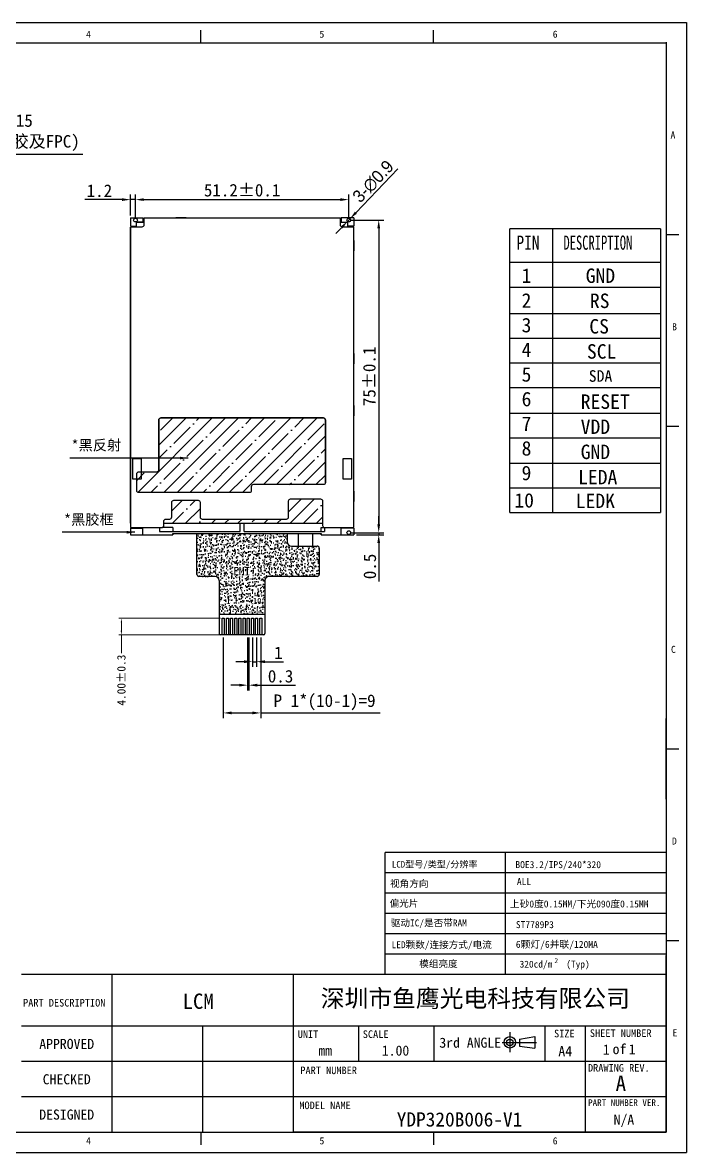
# Model space of a CAD drawing. Header units: millimetres. Extents: x -14728 to -14345, y -1653 to -1382.
# Drawn here: x -14503.9 to -14344.6, y -1653.4 to -1382.3 of the extents above; entities that cross this region are included whole.
import ezdxf
from ezdxf.enums import TextEntityAlignment as Align

# ---------------------------------------------------------------- set-up
doc = ezdxf.new("R2010")
doc.units = ezdxf.units.MM
for name, color, linetype in [('bezel', 6, 'Continuous'), ('BL_FPC', 40, 'Continuous'), ('ddsmj', 50, 'Continuous'), ('DIM（标注）', 3, 'Continuous'), ('FPC', 41, 'Continuous'), ('house', 7, 'Continuous')]:
    doc.layers.add(name, color=color, linetype=linetype)
doc.styles.add('88', font='')
doc.styles.get("Standard").update_dxf_attribs({"font": 'SimSun.ttf'})
doc.styles.add('仿宋', font='', dxfattribs={"height": 2.5})
doc.styles.add('宋', font='SimSun.ttf', dxfattribs={"height": 2})
doc.styles.add('宋体', font='SimSun.ttf')
doc.styles.add('黑体', font='')
doc.styles.get('88').set_extended_font_data('KaiTi_GB2312')
doc.styles.get('仿宋').set_extended_font_data('FangSong_GB2312')
doc.styles.get('黑体').set_extended_font_data('楷体_GB2312')
doc.dimstyles.new('ISO-25$0', dxfattribs={"dimtxt": 2, "dimasz": 1, "dimexe": 0.6, "dimexo": 0.5, "dimgap": 0.2, "dimtad": 0, "dimzin": 1, "dimdsep": 46, "dimtxsty": '88', "dimcen": 2.5, "dimclrd": 3, "dimclre": 3, "dimclrt": 3, "dimadec": 0, "dimazin": 0, "dimtfac": 1, "dimtmove": 0, "dimatfit": 3, "dimldrblk": 'CLOSEDBLANK', "dimfxl": 1, "dimlwd": 5, "dimlwe": 5, "dimarcsym": 0})
doc.dimstyles.new('副本 ISO-25', dxfattribs={"dimtxt": 3, "dimasz": 2, "dimexe": 1.25, "dimexo": 0.625, "dimtad": 1, "dimdsep": 46, "dimtxsty": '宋体', "dimcen": 2.5, "dimclrt": 256, "dimadec": 0, "dimazin": 0, "dimtfac": 1, "dimtmove": 0, "dimatfit": 3, "dimfxl": 1, "dimarcsym": 0})
pattern_1 = [(45, (-15319.414, -1778.74), (-3.14309, 3.14309), []), (45, (-15316.271, -1778.74), (-3.14309, 3.14309), [5.55625, -1.11125, 0, -1.11125])]

# ---------------------------------------------------------------- blocks, each defined once
blk = doc.blocks.new('THIRD-PROJ_BL0')
at = {"linetype": 'Continuous'}
blk.add_line((257.13, 38.11), (257.13, 34.11), dxfattribs=at)
at = {"color": 7, "linetype": 'Continuous'}
for p, q in [((255.59, 36.06), (262.41, 36.06)), ((259.04, 36.73), (262.11, 37.22)), ((259.04, 36.73), (259.04, 35.31)), ((262.11, 37.22), (262.11, 34.94)), ((259.04, 35.31), (262.11, 34.94))]:
    blk.add_line(p, q, dxfattribs=at)
for centre, radius in [((257.13, 36.08), 1.14), ((257.13, 36.06), 0.67)]:
    blk.add_circle(centre, radius, dxfattribs=at)
blk = doc.blocks.new('*D167')
at = {"layer": 'Defpoints', "color": 0, "transparency": 16777216}
for p in [(-14537.89, -1413.91), (-14540.27, -1429.21), (-14537.89, -1429.21)]:
    blk.add_point(p, dxfattribs=at)
at = {"layer": 'DIM（标注）', "color": 0, "lineweight": -2, "transparency": 16777216}
for p, q in [((-14542.27, -1413.91), (-14544.27, -1413.91)), ((-14540.27, -1428.58), (-14540.27, -1412.66)), ((-14540.27, -1413.91), (-14537.89, -1413.91)), ((-14537.89, -1428.58), (-14537.89, -1412.66)), ((-14535.89, -1413.91), (-14489.45, -1413.91))]:
    blk.add_line(p, q, dxfattribs=at)
at = {"layer": 'DIM（标注）', "color": 0, "transparency": 16777216}
for points in [[(-14542.27, -1413.58), (-14542.27, -1414.24), (-14540.27, -1413.91)], [(-14535.89, -1413.58), (-14535.89, -1414.24), (-14537.89, -1413.91)]]:
    blk.add_solid(points, dxfattribs=at)
at = {"layer": 'DIM（标注）', "transparency": 16777216, "insert": (-14511.67, -1408.72), "char_height": 3, "attachment_point": 5, "style": '宋体'}
blk.add_mtext('2.38%%P0.15\\P(不含双面导电胶及FPC)', dxfattribs=at)
blk = doc.blocks.new('*D169')
at = {"layer": 'Defpoints', "color": 0, "transparency": 16777216}
for p in [(-14425.62, -1424.8), (-14476.82, -1429.71), (-14425.62, -1429.71)]:
    blk.add_point(p, dxfattribs=at)
at = {"layer": 'DIM（标注）', "color": 0, "lineweight": -2, "transparency": 16777216}
for p, q in [((-14476.82, -1429.08), (-14476.82, -1423.55)), ((-14474.82, -1424.8), (-14427.62, -1424.8)), ((-14425.62, -1429.08), (-14425.62, -1423.55))]:
    blk.add_line(p, q, dxfattribs=at)
at = {"layer": 'DIM（标注）', "color": 0, "transparency": 16777216}
for points in [[(-14474.82, -1424.47), (-14474.82, -1425.13), (-14476.82, -1424.8)], [(-14427.62, -1424.47), (-14427.62, -1425.13), (-14425.62, -1424.8)]]:
    blk.add_solid(points, dxfattribs=at)
at = {"layer": 'DIM（标注）', "transparency": 16777216, "insert": (-14451.22, -1422.56), "char_height": 3, "attachment_point": 5, "style": '宋体'}
blk.add_mtext('51.2%%P0.1', dxfattribs=at)
blk = doc.blocks.new('*D170')
at = {"layer": 'Defpoints', "color": 0, "transparency": 16777216}
for p in [(-14425.62, -1429.71), (-14425.62, -1504.71), (-14418.43, -1504.71)]:
    blk.add_point(p, dxfattribs=at)
at = {"layer": 'DIM（标注）', "color": 0, "lineweight": -2, "transparency": 16777216}
for p, q in [((-14424.99, -1429.71), (-14417.18, -1429.71)), ((-14418.43, -1431.71), (-14418.43, -1502.71)), ((-14424.99, -1504.71), (-14417.18, -1504.71))]:
    blk.add_line(p, q, dxfattribs=at)
at = {"layer": 'DIM（标注）', "color": 0, "transparency": 16777216}
for points in [[(-14418.76, -1431.71), (-14418.09, -1431.71), (-14418.43, -1429.71)], [(-14418.76, -1502.71), (-14418.09, -1502.71), (-14418.43, -1504.71)]]:
    blk.add_solid(points, dxfattribs=at)
at = {"layer": 'DIM（标注）', "transparency": 16777216, "insert": (-14420.67, -1467.21), "char_height": 3, "attachment_point": 5, "rotation": 90, "style": '宋体'}
blk.add_mtext('75%%P0.1', dxfattribs=at)
blk = doc.blocks.new('*D171')
at = {"layer": 'Defpoints', "color": 0, "transparency": 16777216}
for p in [(-14425.93, -1430.03), (-14425.3, -1429.38)]:
    blk.add_point(p, dxfattribs=at)
at = {"layer": 'DIM（标注）', "color": 0, "lineweight": -2, "transparency": 16777216}
for p, q in [((-14413.84, -1417.4), (-14423.92, -1427.94)), ((-14425.93, -1430.03), (-14425.3, -1429.38)), ((-14427.31, -1431.48), (-14428.69, -1432.92))]:
    blk.add_line(p, q, dxfattribs=at)
at = {"layer": 'DIM（标注）', "color": 0, "transparency": 16777216}
for points in [[(-14424.16, -1427.71), (-14423.68, -1428.17), (-14425.3, -1429.38)], [(-14427.55, -1431.25), (-14427.07, -1431.71), (-14425.93, -1430.03)]]:
    blk.add_solid(points, dxfattribs=at)
at = {"layer": 'DIM（标注）', "transparency": 16777216, "insert": (-14419.73, -1420.47), "char_height": 3, "attachment_point": 5, "rotation": 46.2762, "style": '宋体'}
blk.add_mtext('{\\fMS PGothic|b0|i0|c134|p34;3-\\fMS PGothic|b0|i0|c128|p34;∅0.9}', dxfattribs=at)
blk = doc.blocks.new('*D172')
at = {"layer": 'Defpoints', "color": 0, "transparency": 16777216}
for p in [(-14478.02, -1424.8), (-14478.02, -1429.21), (-14476.82, -1429.71)]:
    blk.add_point(p, dxfattribs=at)
at = {"layer": 'DIM（标注）', "color": 0, "lineweight": -2, "transparency": 16777216}
for p, q in [((-14480.02, -1424.8), (-14488.95, -1424.8)), ((-14478.02, -1428.58), (-14478.02, -1423.55)), ((-14476.82, -1424.8), (-14478.02, -1424.8)), ((-14476.82, -1429.08), (-14476.82, -1423.55)), ((-14474.82, -1424.8), (-14472.82, -1424.8))]:
    blk.add_line(p, q, dxfattribs=at)
at = {"layer": 'DIM（标注）', "color": 0, "transparency": 16777216}
for points in [[(-14480.02, -1424.47), (-14480.02, -1425.13), (-14478.02, -1424.8)], [(-14474.82, -1424.47), (-14474.82, -1425.13), (-14476.82, -1424.8)]]:
    blk.add_solid(points, dxfattribs=at)
at = {"layer": 'DIM（标注）', "transparency": 16777216, "insert": (-14485.48, -1422.68), "char_height": 3, "attachment_point": 5, "style": '宋体'}
blk.add_mtext('1.2', dxfattribs=at)
blk = doc.blocks.new('*D173')
at = {"layer": 'Defpoints', "color": 0, "transparency": 16777216}
for p in [(-14425.62, -1504.71), (-14424.42, -1505.21), (-14418.43, -1505.21)]:
    blk.add_point(p, dxfattribs=at)
at = {"layer": 'DIM（标注）', "color": 0, "lineweight": -2, "transparency": 16777216}
for p, q in [((-14418.43, -1502.71), (-14418.43, -1500.71)), ((-14424.99, -1504.71), (-14417.18, -1504.71)), ((-14423.79, -1505.21), (-14417.18, -1505.21)), ((-14418.43, -1504.71), (-14418.43, -1505.21)), ((-14418.43, -1507.21), (-14418.43, -1516.42))]:
    blk.add_line(p, q, dxfattribs=at)
at = {"layer": 'DIM（标注）', "color": 0, "transparency": 16777216}
for points in [[(-14418.76, -1502.71), (-14418.09, -1502.71), (-14418.43, -1504.71)], [(-14418.76, -1507.21), (-14418.09, -1507.21), (-14418.43, -1505.21)]]:
    blk.add_solid(points, dxfattribs=at)
at = {"layer": 'DIM（标注）', "transparency": 16777216, "insert": (-14420.55, -1512.81), "char_height": 3, "attachment_point": 5, "rotation": 90, "style": '宋体'}
blk.add_mtext('0.5', dxfattribs=at)
blk = doc.blocks.new('*D159')
at = {"layer": 'Defpoints', "color": 0, "transparency": 16777216}
for p in [(-14455.9, -1525.24), (-14480.2, -1529.24), (-14455.95, -1529.24)]:
    blk.add_point(p, dxfattribs=at)
at = {"layer": 'DIM（标注）', "color": 3, "lineweight": 5, "transparency": 16777216}
for p, q in [((-14456.4, -1525.24), (-14480.8, -1525.24)), ((-14480.2, -1526.24), (-14480.2, -1528.24)), ((-14456.45, -1529.24), (-14480.8, -1529.24)), ((-14480.2, -1529.24), (-14480.2, -1533.59))]:
    blk.add_line(p, q, dxfattribs=at)
at = {"layer": 'DIM（标注）', "color": 3, "transparency": 16777216}
for points in [[(-14480.37, -1526.24), (-14480.04, -1526.24), (-14480.2, -1525.24)], [(-14480.37, -1528.24), (-14480.04, -1528.24), (-14480.2, -1529.24)]]:
    blk.add_solid(points, dxfattribs=at)
at = {"layer": 'DIM（标注）', "color": 3, "transparency": 16777216, "insert": (-14480.2, -1540.09), "char_height": 2, "attachment_point": 5, "rotation": 90, "style": '宋'}
blk.add_mtext('4.00%%P0.3', dxfattribs=at)
blk = doc.blocks.new('_ClosedBlank')
at = {"color": 0, "linetype": 'ByBlock', "lineweight": -2}
for p, q in [((-1, 0.17), (0, 0)), ((-1, 0.17), (-1, -0.17)), ((0, 0), (-1, -0.17))]:
    blk.add_line(p, q, dxfattribs=at)
blk = doc.blocks.new('*D161')
at = {"layer": 'Defpoints', "color": 0, "transparency": 16777216}
for p in [(-14455.75, -1529.24), (-14446.75, -1529.24), (-14446.75, -1547.96)]:
    blk.add_point(p, dxfattribs=at)
at = {"layer": 'DIM（标注）', "color": 0, "lineweight": -2, "transparency": 16777216}
for p, q in [((-14455.75, -1529.86), (-14455.75, -1549.21)), ((-14446.75, -1529.86), (-14446.75, -1549.21)), ((-14453.75, -1547.96), (-14448.75, -1547.96)), ((-14446.75, -1547.96), (-14418.09, -1547.96))]:
    blk.add_line(p, q, dxfattribs=at)
at = {"layer": 'DIM（标注）', "color": 0, "transparency": 16777216}
for points in [[(-14453.75, -1547.62), (-14453.75, -1548.29), (-14455.75, -1547.96)], [(-14448.75, -1547.62), (-14448.75, -1548.29), (-14446.75, -1547.96)]]:
    blk.add_solid(points, dxfattribs=at)
at = {"layer": 'DIM（标注）', "transparency": 16777216, "insert": (-14431.42, -1545.42), "char_height": 3, "attachment_point": 5, "style": '宋体'}
blk.add_mtext('P 1*(10-1)=9', dxfattribs=at)
blk = doc.blocks.new('*D162')
at = {"layer": 'Defpoints', "color": 0, "transparency": 16777216}
for p in [(-14449.9, -1529.24), (-14449.6, -1529.24), (-14449.6, -1541.3)]:
    blk.add_point(p, dxfattribs=at)
at = {"layer": 'DIM（标注）', "color": 0, "lineweight": -2, "transparency": 16777216}
for p, q in [((-14449.9, -1529.86), (-14449.9, -1542.55)), ((-14449.6, -1529.86), (-14449.6, -1542.55)), ((-14451.9, -1541.3), (-14453.9, -1541.3)), ((-14449.9, -1541.3), (-14449.6, -1541.3)), ((-14447.6, -1541.3), (-14438.38, -1541.3))]:
    blk.add_line(p, q, dxfattribs=at)
at = {"layer": 'DIM（标注）', "color": 0, "transparency": 16777216}
for points in [[(-14451.9, -1540.96), (-14451.9, -1541.63), (-14449.9, -1541.3)], [(-14447.6, -1540.96), (-14447.6, -1541.63), (-14449.6, -1541.3)]]:
    blk.add_solid(points, dxfattribs=at)
at = {"layer": 'DIM（标注）', "transparency": 16777216, "insert": (-14441.99, -1539.17), "char_height": 3, "attachment_point": 5, "style": '宋体'}
blk.add_mtext('0.3', dxfattribs=at)
blk = doc.blocks.new('*D163')
at = {"layer": 'Defpoints', "color": 0, "transparency": 16777216}
for p in [(-14448.75, -1529.24), (-14447.75, -1529.24), (-14447.75, -1535.66)]:
    blk.add_point(p, dxfattribs=at)
at = {"layer": 'DIM（标注）', "color": 0, "lineweight": -2, "transparency": 16777216}
for p, q in [((-14448.75, -1529.86), (-14448.75, -1536.91)), ((-14447.75, -1529.86), (-14447.75, -1536.91)), ((-14450.75, -1535.66), (-14452.75, -1535.66)), ((-14448.75, -1535.66), (-14447.75, -1535.66)), ((-14445.75, -1535.66), (-14441.27, -1535.66))]:
    blk.add_line(p, q, dxfattribs=at)
at = {"layer": 'DIM（标注）', "color": 0, "transparency": 16777216}
for points in [[(-14450.75, -1535.33), (-14450.75, -1536), (-14448.75, -1535.66)], [(-14445.75, -1535.33), (-14445.75, -1536), (-14447.75, -1535.66)]]:
    blk.add_solid(points, dxfattribs=at)
at = {"layer": 'DIM（标注）', "transparency": 16777216, "insert": (-14442.51, -1533.54), "char_height": 3, "attachment_point": 5, "style": '宋体'}
blk.add_mtext('1', dxfattribs=at)

msp = doc.modelspace()

# ---------------------------------------------------------------- hatches: boundary and pattern name
h = msp.add_hatch()
h.set_pattern_fill('ANSI35', color=256, scale=0.7, style=0)
h.set_pattern_definition(pattern_1)
h.paths.add_polyline_path([(-14431.216, -1477.681, 0.4142136), (-14431.716, -1477.181), (-14470.716, -1477.181, 0.4142136), (-14471.216, -1477.681), (-14471.216, -1489.601, -0.4142136), (-14471.716, -1490.101), (-14476.016, -1490.101, 0.4142136), (-14476.516, -1490.601), (-14476.516, -1494.601, 0.4142136), (-14476.016, -1495.101), (-14449.516, -1495.101, 0.4142136), (-14449.016, -1494.601), (-14449.016, -1493.681, -0.4142136), (-14448.516, -1493.181), (-14431.716, -1493.181, 0.4142136), (-14431.216, -1492.681)])
at = {"layer": 'FPC'}
h = msp.add_hatch(dxfattribs=at)
h.set_pattern_fill('AR-CONC', color=250, scale=0.01, style=0)
h.set_pattern_definition([(50, (22.0583, 0.2078), (1.82184669, -0.15939086), [0.1905, -2.0955]), (355, (22.0583, 0.2078), (-0.35242826, 1.91056643), [0.1524, -1.6764]), (100.451, (22.2101, 0.1945), (1.46942502, 1.75116688), [0.1619, -1.7809]), (46.1842, (22.0583, 0.7158), (2.7107904, -0.42042328), [0.28575, -3.14325]), (96.6356, (22.2842, 0.6808), (2.37404234, 2.47425556), [0.24285, -2.67135]), (351.184, (22.0583, 0.7158), (2.37404606, 2.4742512), [0.2286, -2.5146]), (21, (22.3123, 0.5888), (1.5161488, -1.02265519), [0.1905, -2.0955]), (326, (22.3123, 0.5888), (0.61802028, 1.84187966), [0.1524, -1.6764]), (71.4514, (22.4387, 0.5036), (2.1341649, 0.81922858), [0.1619, -1.7809]), (37.5, (22.0583, 0.2078), (0.030886033, 0.84555039), [0, -1.65608, 0, -1.7018, 0, -1.68275]), (7.5, (22.0583, 0.2078), (0.668196625, 1.00180575), [0, -0.97028, 0, -1.61798, 0, -0.64135]), (327.5, (21.4919, 0.2078), (1.355905952, -0.05728744), [0, -0.635, 0, -1.9812, 0, -2.6289]), (317.5, (21.2379, 0.2078), (1.48129181, 0.25426491), [0, -0.8255, 0, -1.31572, 0, -1.8669])])
h.paths.add_polyline_path([(-14444.746, -1515.206), (-14433.216, -1515.206, 0.4142136), (-14432.716, -1514.706), (-14432.716, -1508.406, 0.4142136), (-14433.216, -1507.906), (-14439.386, -1507.906, -0.4142136), (-14440.386, -1506.906), (-14440.386, -1504.906), (-14462.076, -1504.906), (-14462.076, -1514.706, 0.4142136), (-14461.576, -1515.206), (-14457.746, -1515.206, -0.4142136), (-14456.746, -1516.206), (-14456.746, -1524.236), (-14445.746, -1524.236), (-14445.746, -1516.206, -0.4142136)])
h.paths.add_polyline_path([(-14453.863, -1512.457), (-14448.919, -1512.457), (-14448.919, -1515.457), (-14453.863, -1515.457)], flags=24)
h.paths.add_polyline_path([(-14455.403, -1519.925), (-14454.041, -1519.925), (-14454.041, -1522.175), (-14455.403, -1522.175)], flags=24)
h.paths.add_polyline_path([(-14448.993, -1519.947), (-14446.45, -1519.947), (-14446.45, -1522.197), (-14448.993, -1522.197)], flags=24)
at = {"layer": 'house'}
h = msp.add_hatch(dxfattribs=at)
h.set_pattern_fill('ANSI35', color=256, scale=0.7, style=0)
h.set_pattern_definition(pattern_1)
h.paths.add_polyline_path([(-14461.304, -1497.411, 0.4142136), (-14461.804, -1496.911), (-14467.604, -1496.911, 0.4142136), (-14468.104, -1497.411), (-14468.104, -1500.941, -0.4142136), (-14468.604, -1501.441), (-14469.516, -1501.441, 0.4142136), (-14470.016, -1501.941), (-14470.016, -1502.466), (-14451.716, -1502.466), (-14431.916, -1502.466), (-14431.916, -1497.108, 0.4142136), (-14432.416, -1496.608), (-14439.566, -1496.608, 0.4142136), (-14440.066, -1497.108), (-14440.066, -1500.941, -0.4142136), (-14440.566, -1501.441), (-14460.804, -1501.441, -0.4142136), (-14461.304, -1500.941)])

# ---------------------------------------------------------------- linework, layer by layer
at = {"color": 7, "linetype": 'Continuous'}
for p, q in [((-14728.409, -1382.327), (-14344.559, -1382.327)), ((-14344.559, -1382.327), (-14344.559, -1653.397)), ((-14728.409, -1653.397), (-14344.559, -1653.397))]:
    msp.add_line(p, q, dxfattribs=at)
at = {"linetype": 'Continuous'}
for p, q in [((-14461.152, -1387.169), (-14461.152, -1384.143)), ((-14405.264, -1387.169), (-14405.264, -1384.143)), ((-14723.567, -1387.169), (-14349.401, -1387.169)), ((-14349.401, -1418.564), (-14349.401, -1648.555)), ((-14349.401, -1433.168), (-14346.375, -1433.168)), ((-14349.401, -1479.166), (-14346.375, -1479.166)), ((-14349.401, -1556.559), (-14346.375, -1556.559)), ((-14349.401, -1602.557), (-14346.375, -1602.557)), ((-14723.567, -1648.556), (-14349.401, -1648.555)), ((-14461.152, -1648.555), (-14461.152, -1651.582)), ((-14405.264, -1648.555), (-14405.264, -1651.582))]:
    msp.add_line(p, q, dxfattribs=at)
at = {"color": 7}
for p, q in [((-14349.401, -1387.057), (-14349.401, -1390.945)), ((-14349.401, -1390.945), (-14349.401, -1394.834)), ((-14349.401, -1394.834), (-14349.401, -1398.722)), ((-14349.401, -1398.722), (-14349.401, -1402.611)), ((-14349.401, -1402.611), (-14349.401, -1418.165)), ((-14349.401, -1418.165), (-14349.401, -1422.053)), ((-14349.401, -1422.053), (-14349.401, -1425.942)), ((-14349.401, -1425.942), (-14349.401, -1429.83)), ((-14349.401, -1429.83), (-14349.401, -1441.496)), ((-14349.401, -1441.496), (-14349.401, -1445.384)), ((-14349.401, -1445.384), (-14349.401, -1449.272)), ((-14349.401, -1449.272), (-14349.401, -1453.161)), ((-14349.401, -1453.161), (-14349.401, -1457.049)), ((-14349.401, -1457.049), (-14349.401, -1460.938)), ((-14349.401, -1460.938), (-14349.401, -1464.826)), ((-14349.401, -1464.826), (-14349.401, -1468.715)), ((-14349.401, -1468.715), (-14349.401, -1472.603)), ((-14349.401, -1472.603), (-14349.401, -1476.492)), ((-14349.401, -1476.492), (-14349.401, -1480.38)), ((-14349.401, -1484.269), (-14349.401, -1488.157)), ((-14349.401, -1488.157), (-14349.401, -1492.046)), ((-14349.401, -1492.046), (-14349.401, -1503.711)), ((-14349.401, -1493.304), (-14349.401, -1497.192)), ((-14349.401, -1495.934), (-14349.401, -1499.823)), ((-14349.401, -1496.878), (-14349.401, -1501.739)), ((-14349.401, -1497.192), (-14349.401, -1501.081)), ((-14349.401, -1499.823), (-14349.401, -1503.711)), ((-14349.401, -1503.711), (-14349.401, -1507.6)), ((-14349.401, -1503.711), (-14349.401, -1507.6)), ((-14349.401, -1504.655), (-14349.401, -1509.516)), ((-14349.401, -1504.969), (-14349.401, -1508.858)), ((-14349.401, -1507.6), (-14349.401, -1511.488)), ((-14349.401, -1507.6), (-14349.401, -1511.488)), ((-14349.401, -1511.488), (-14349.401, -1515.377)), ((-14349.401, -1519.265), (-14349.401, -1523.153)), ((-14349.401, -1519.552), (-14349.401, -1523.44)), ((-14349.401, -1523.153), (-14349.401, -1527.042)), ((-14349.401, -1523.44), (-14349.401, -1527.329)), ((-14349.401, -1527.042), (-14349.401, -1538.707)), ((-14349.401, -1527.329), (-14349.401, -1531.217)), ((-14349.401, -1528.3), (-14349.401, -1532.189)), ((-14349.401, -1530.93), (-14349.401, -1534.819)), ((-14349.401, -1531.217), (-14349.401, -1535.106)), ((-14349.401, -1531.874), (-14349.401, -1536.735)), ((-14349.401, -1532.189), (-14349.401, -1536.077)), ((-14349.401, -1534.819), (-14349.401, -1538.707)), ((-14349.401, -1535.106), (-14349.401, -1538.994)), ((-14349.401, -1538.707), (-14349.401, -1542.596)), ((-14349.401, -1538.707), (-14349.401, -1542.596)), ((-14349.401, -1538.994), (-14349.401, -1542.883)), ((-14349.401, -1539.966), (-14349.401, -1543.854)), ((-14349.401, -1543.54), (-14349.401, -1548.4)), ((-14349.401, -1546.484), (-14349.401, -1550.373)), ((-14349.401, -1546.484), (-14349.401, -1550.373)), ((-14349.401, -1546.771), (-14349.401, -1550.66)), ((-14349.401, -1550.66), (-14349.401, -1554.548)), ((-14349.401, -1554.548), (-14349.401, -1558.437)), ((-14349.401, -1558.437), (-14349.401, -1562.325)), ((-14349.401, -1562.325), (-14349.401, -1566.214)), ((-14349.401, -1566.214), (-14349.401, -1570.102)), ((-14349.401, -1570.102), (-14349.401, -1573.99))]:
    msp.add_line(p, q, dxfattribs=at)
msp.add_line((-14477.991, -1502.406), (-14477.991, -1431.406))
at = {"color": 4, "linetype": 'ByBlock', "lineweight": -2}
for p, q in [((-14350.81, -1431.794), (-14386.988, -1431.794)), ((-14386.988, -1499.87), (-14386.988, -1431.794)), ((-14376.671, -1431.794), (-14376.671, -1499.87)), ((-14350.81, -1431.794), (-14350.81, -1499.87)), ((-14350.81, -1439.92), (-14386.988, -1439.92))]:
    msp.add_line(p, q, dxfattribs=at)
at = {"color": 4, "linetype": 'Continuous'}
for p, q in [((-14349.401, -1568.664), (-14349.401, -1549.296)), ((-14416.882, -1600.944), (-14416.882, -1581.41)), ((-14349.401, -1581.41), (-14416.882, -1581.41)), ((-14387.996, -1600.944), (-14387.996, -1581.41)), ((-14349.401, -1586.293), (-14416.882, -1586.294)), ((-14349.401, -1591.177), (-14416.882, -1591.177)), ((-14349.401, -1596.061), (-14416.882, -1596.061)), ((-14349.401, -1600.944), (-14416.882, -1600.944)), ((-14349.401, -1600.944), (-14416.882, -1600.944)), ((-14416.882, -1610.728), (-14416.882, -1600.944)), ((-14387.996, -1610.728), (-14387.996, -1600.944)), ((-14349.401, -1605.828), (-14416.882, -1605.828)), ((-14349.401, -1615.267), (-14349.401, -1606.189)), ((-14349.401, -1610.728), (-14504.221, -1610.728)), ((-14482.433, -1648.555), (-14482.433, -1610.728)), ((-14438.855, -1648.555), (-14438.855, -1610.728)), ((-14349.401, -1610.728), (-14416.882, -1610.728)), ((-14349.401, -1610.728), (-14416.882, -1610.728)), ((-14438.855, -1648.555), (-14438.855, -1615.267)), ((-14349.401, -1648.555), (-14349.401, -1615.267)), ((-14438.855, -1623.135), (-14504.221, -1623.135)), ((-14460.644, -1648.555), (-14460.644, -1623.135)), ((-14349.401, -1623.135), (-14438.855, -1623.135)), ((-14423.24, -1631.609), (-14423.24, -1623.135)), ((-14405.083, -1631.609), (-14405.083, -1623.135)), ((-14378.452, -1631.609), (-14378.452, -1623.135)), ((-14368.768, -1648.555), (-14368.769, -1623.135)), ((-14438.855, -1631.609), (-14504.221, -1631.609)), ((-14349.401, -1631.609), (-14438.855, -1631.609)), ((-14438.855, -1640.082), (-14504.221, -1640.082)), ((-14349.401, -1640.082), (-14438.855, -1640.082)), ((-14349.401, -1648.555), (-14438.855, -1648.555))]:
    msp.add_line(p, q, dxfattribs=at)
at = {"color": 4, "linetype": 'ByBlock', "lineweight": -2}
for points in [[(-14386.988, -1445.833), (-14350.81, -1445.833)], [(-14386.988, -1452.155), (-14350.81, -1452.155)], [(-14386.988, -1458.068), (-14350.81, -1458.068)], [(-14386.988, -1463.982), (-14350.81, -1463.982)], [(-14386.988, -1469.895), (-14350.81, -1469.895)], [(-14386.988, -1476.012), (-14350.81, -1476.012)], [(-14386.988, -1481.926), (-14350.81, -1481.926)], [(-14386.988, -1488.043), (-14350.81, -1488.043)], [(-14386.988, -1493.957), (-14350.81, -1493.957)], [(-14386.988, -1499.87), (-14350.81, -1499.87)]]:
    msp.add_lwpolyline(points, dxfattribs=at)
at = {"layer": 'bezel'}
for points in [[(-14474.816, -1430.906, -0.4142136), (-14475.316, -1431.406), (-14477.991, -1431.406), (-14477.991, -1503.466), (-14470.516, -1503.466, 0.4142136), (-14470.016, -1502.966), (-14470.016, -1501.941, -0.4142136), (-14469.516, -1501.441), (-14468.604, -1501.441, 0.4142136), (-14468.104, -1500.941), (-14468.104, -1497.411, -0.4142136), (-14467.604, -1496.911), (-14461.804, -1496.911, -0.4142136), (-14461.304, -1497.411), (-14461.304, -1500.941, 0.4142136), (-14460.804, -1501.441), (-14440.566, -1501.441, 0.4142136), (-14440.066, -1500.941), (-14440.066, -1497.108, -0.4142136), (-14439.566, -1496.608), (-14432.416, -1496.608, -0.4142136), (-14431.916, -1497.108), (-14431.916, -1502.966, 0.4142136), (-14431.416, -1503.466), (-14424.441, -1503.466), (-14424.441, -1431.406), (-14427.116, -1431.406, -0.4142136), (-14427.616, -1430.906), (-14427.616, -1429.231), (-14474.816, -1429.231)], [(-14470.716, -1477.181, 0.4142136), (-14471.216, -1477.681, -0.4142136), (-14470.716, -1477.181), (-14431.716, -1477.181, -0.4142136), (-14431.216, -1477.681, 0.4142136), (-14431.716, -1477.181)]]:
    msp.add_lwpolyline(points, format="xyb", close=True, dxfattribs=at)
msp.add_lwpolyline([(-14431.216, -1492.681), (-14431.216, -1477.681), (-14431.216, -1492.681, -0.4142136), (-14431.716, -1493.181), (-14448.516, -1493.181, 0.4142136), (-14449.016, -1493.681), (-14449.016, -1494.601, -0.4142136), (-14449.516, -1495.101), (-14476.016, -1495.101, -0.4142136), (-14476.516, -1494.601), (-14476.516, -1490.601, -0.4142136), (-14476.016, -1490.101), (-14471.716, -1490.101, 0.4142136), (-14471.216, -1489.601), (-14471.216, -1477.681), (-14471.216, -1489.601)], format="xyb", dxfattribs=at)
at = {"layer": 'BL_FPC'}
for p, q in [((-14437.716, -1507.906), (-14437.716, -1504.906)), ((-14434.216, -1507.906), (-14434.216, -1504.906))]:
    msp.add_line(p, q, dxfattribs=at)
at = {"layer": 'ddsmj', "color": 4}
for points in [[(-14475.491, -1491.906), (-14477.491, -1491.906), (-14477.491, -1486.906), (-14475.491, -1486.906)], [(-14424.941, -1491.906), (-14426.941, -1491.906), (-14426.941, -1486.906), (-14424.941, -1486.906)]]:
    msp.add_lwpolyline(points, close=True, dxfattribs=at)
at = {"layer": 'FPC', "color": 7}
msp.add_line((-14386.106, -1387.169), (-14349.401, -1387.169), dxfattribs=at)
at = {"layer": 'FPC'}
for p, q in [((-14462.076, -1514.706), (-14462.076, -1504.906)), ((-14440.386, -1504.906), (-14440.386, -1506.906)), ((-14439.386, -1507.906), (-14433.216, -1507.906)), ((-14432.716, -1508.406), (-14432.716, -1514.706)), ((-14457.746, -1515.206), (-14461.576, -1515.206)), ((-14433.216, -1515.206), (-14444.746, -1515.206)), ((-14456.746, -1516.206), (-14456.746, -1528.936)), ((-14445.746, -1516.206), (-14445.746, -1528.936)), ((-14456.746, -1524.236), (-14445.746, -1524.236)), ((-14446.046, -1529.236), (-14456.446, -1529.236))]:
    msp.add_line(p, q, dxfattribs=at)
for points in [[(-14455.996, -1525.236), (-14455.496, -1525.236), (-14455.496, -1529.236), (-14455.996, -1529.236)], [(-14454.996, -1525.236), (-14454.496, -1525.236), (-14454.496, -1529.236), (-14454.996, -1529.236)], [(-14453.996, -1525.236), (-14453.496, -1525.236), (-14453.496, -1529.236), (-14453.996, -1529.236)], [(-14452.996, -1525.236), (-14452.496, -1525.236), (-14452.496, -1529.236), (-14452.996, -1529.236)], [(-14451.996, -1525.236), (-14451.496, -1525.236), (-14451.496, -1529.236), (-14451.996, -1529.236)], [(-14450.996, -1525.236), (-14450.496, -1525.236), (-14450.496, -1529.236), (-14450.996, -1529.236)], [(-14449.996, -1525.236), (-14449.496, -1525.236), (-14449.496, -1529.236), (-14449.996, -1529.236)], [(-14448.996, -1525.236), (-14448.496, -1525.236), (-14448.496, -1529.236), (-14448.996, -1529.236)], [(-14447.996, -1525.236), (-14447.496, -1525.236), (-14447.496, -1529.236), (-14447.996, -1529.236)], [(-14446.996, -1525.236), (-14446.496, -1525.236), (-14446.496, -1529.236), (-14446.996, -1529.236)]]:
    msp.add_lwpolyline(points, close=True, dxfattribs=at)
for centre, radius, start, end in [((-14439.386, -1506.906), 1, 180, 270), ((-14433.216, -1508.406), 0.5, 0, 90), ((-14461.576, -1514.706), 0.5, 180, 270), ((-14457.746, -1516.206), 1, 0, 90), ((-14444.746, -1516.206), 1, 90, 180), ((-14433.216, -1514.706), 0.5, 270, 0), ((-14456.446, -1528.936), 0.3, 180, 270), ((-14446.046, -1528.936), 0.3, 270, 0)]:
    msp.add_arc(centre, radius, start, end, dxfattribs=at)
at = {"layer": 'house'}
for p, q in [((-14478.016, -1429.206), (-14478.016, -1431.206)), ((-14478.016, -1429.206), (-14475.016, -1429.206)), ((-14478.016, -1431.206), (-14476.616, -1431.206)), ((-14477.816, -1431.206), (-14477.816, -1431.406)), ((-14477.816, -1431.206), (-14477.816, -1431.306)), ((-14477.316, -1431.206), (-14477.316, -1431.406)), ((-14476.616, -1430.206), (-14474.816, -1430.206)), ((-14476.616, -1431.206), (-14476.616, -1430.206)), ((-14475.016, -1430.206), (-14476.616, -1430.206)), ((-14475.016, -1429.206), (-14475.016, -1430.206)), ((-14474.816, -1429.406), (-14475.016, -1429.406)), ((-14475.016, -1429.406), (-14474.816, -1429.406)), ((-14467.116, -1429.206), (-14467.116, -1429.231)), ((-14464.616, -1429.206), (-14467.116, -1429.206)), ((-14464.616, -1429.231), (-14464.616, -1429.206)), ((-14437.816, -1429.206), (-14435.316, -1429.206)), ((-14437.816, -1429.231), (-14437.816, -1429.206)), ((-14435.316, -1429.206), (-14435.316, -1429.231)), ((-14427.416, -1429.406), (-14427.616, -1429.406)), ((-14427.616, -1430.206), (-14425.816, -1430.206)), ((-14427.416, -1429.206), (-14427.416, -1430.206)), ((-14424.416, -1429.206), (-14427.416, -1429.206)), ((-14425.816, -1431.206), (-14425.816, -1430.206)), ((-14424.416, -1431.206), (-14425.816, -1431.206)), ((-14424.616, -1431.206), (-14424.616, -1431.406)), ((-14424.416, -1429.206), (-14424.416, -1431.206)), ((-14478.016, -1434.606), (-14478.016, -1437.106)), ((-14477.991, -1434.606), (-14478.016, -1434.606)), ((-14424.441, -1434.606), (-14424.416, -1434.606)), ((-14424.416, -1434.606), (-14424.416, -1437.106)), ((-14478.016, -1437.106), (-14477.991, -1437.106)), ((-14424.416, -1437.106), (-14424.441, -1437.106)), ((-14478.016, -1461.706), (-14478.016, -1464.206)), ((-14477.991, -1461.706), (-14478.016, -1461.706)), ((-14424.441, -1461.706), (-14424.416, -1461.706)), ((-14424.416, -1461.706), (-14424.416, -1464.206)), ((-14478.016, -1464.206), (-14477.991, -1464.206)), ((-14424.416, -1464.206), (-14424.441, -1464.206)), ((-14478.016, -1474.206), (-14478.016, -1476.706)), ((-14477.991, -1474.206), (-14478.016, -1474.206)), ((-14424.441, -1474.206), (-14424.416, -1474.206)), ((-14424.416, -1474.206), (-14424.416, -1476.706)), ((-14478.016, -1476.706), (-14477.991, -1476.706)), ((-14424.416, -1476.706), (-14424.441, -1476.706)), ((-14478.016, -1494.766), (-14478.016, -1497.266)), ((-14477.991, -1494.766), (-14478.016, -1494.766)), ((-14424.441, -1494.766), (-14424.416, -1494.766)), ((-14424.416, -1494.766), (-14424.416, -1497.266)), ((-14478.016, -1497.266), (-14477.991, -1497.266)), ((-14424.416, -1497.266), (-14424.441, -1497.266)), ((-14478.016, -1503.666), (-14475.016, -1503.666)), ((-14478.016, -1503.666), (-14478.016, -1505.206)), ((-14477.816, -1503.466), (-14477.816, -1503.666)), ((-14477.816, -1503.566), (-14477.816, -1503.666)), ((-14475.016, -1505.206), (-14475.016, -1503.666)), ((-14471.016, -1503.466), (-14471.016, -1504.406)), ((-14471.016, -1504.406), (-14451.716, -1504.406)), ((-14467.866, -1503.446), (-14470.376, -1503.446)), ((-14470.016, -1502.466), (-14431.916, -1502.466)), ((-14467.866, -1503.446), (-14467.866, -1504.406)), ((-14467.866, -1503.446), (-14467.866, -1504.406)), ((-14467.866, -1504.406), (-14467.766, -1504.406)), ((-14451.716, -1504.406), (-14451.716, -1502.466)), ((-14450.716, -1504.406), (-14450.716, -1502.466)), ((-14450.716, -1504.406), (-14431.416, -1504.406)), ((-14432.216, -1504.406), (-14432.216, -1503.446)), ((-14432.216, -1504.406), (-14432.216, -1503.446)), ((-14432.216, -1503.446), (-14431.556, -1503.446)), ((-14431.416, -1503.466), (-14431.416, -1504.406)), ((-14424.416, -1503.666), (-14427.416, -1503.666)), ((-14427.416, -1505.206), (-14427.416, -1503.666)), ((-14424.616, -1503.466), (-14424.616, -1503.666)), ((-14424.616, -1503.566), (-14424.616, -1503.666)), ((-14424.416, -1503.666), (-14424.416, -1505.206)), ((-14478.016, -1505.206), (-14467.866, -1505.206)), ((-14467.866, -1504.906), (-14432.216, -1504.906)), ((-14467.866, -1505.206), (-14467.866, -1504.906)), ((-14467.866, -1504.906), (-14467.866, -1505.206)), ((-14467.866, -1504.906), (-14467.866, -1505.206)), ((-14432.216, -1504.906), (-14432.216, -1505.206)), ((-14432.216, -1505.206), (-14432.216, -1504.906)), ((-14432.216, -1505.206), (-14424.416, -1505.206))]:
    msp.add_line(p, q, dxfattribs=at)
for centre in [(-14476.816, -1429.706), (-14425.616, -1429.706), (-14425.616, -1504.706)]:
    msp.add_circle(centre, 0.45, dxfattribs=at)

# ---------------------------------------------------------------- block references
at = {"color": 4, "linetype": 'Continuous', "xscale": 1.210481336064078, "yscale": 1.210481336064078, "zscale": 1.210481336064078}
msp.add_blockref('THIRD-PROJ_BL0', (-14698.212, -1670.669), dxfattribs=at)

# ---------------------------------------------------------------- texts
at = {"color": 4, "linetype": 'Continuous', "style": '宋体'}
for s, height, p in [('4', 1.695, (-14488.669, -1385.973)), ('5', 1.695, (-14432.649, -1385.954)), ('6', 1.695, (-14376.651, -1385.944)), ('A', 1.695, (-14348.37, -1410.144)), ('B', 1.695, (-14347.989, -1456.157)), ('C', 1.695, (-14348.263, -1533.558)), ('D', 1.695, (-14348.018, -1579.542)), ('PART DESCRIPTION', 1.81572, (-14503.804, -1618.398)), ('UNIT', 1.8157, (-14437.873, -1625.936)), ('SCALE', 1.8157, (-14422.257, -1625.936)), ('3rd ANGLE', 2.421, (-14403.872, -1628.28)), ('SIZE', 1.8157, (-14376.332, -1625.78)), ('SHEET NUMBER', 1.81572, (-14367.737, -1625.692)), ('E', 1.695, (-14347.886, -1625.547)), ('PART NUMBER', 1.81572, (-14437.241, -1634.615)), ('DRAWING REV.', 1.81572, (-14368.195, -1634.015)), ('MODEL NAME', 1.8157, (-14437.491, -1643.009)), ('PART NUMBER VER.', 1.59617, (-14368.162, -1642.258)), ('4', 1.695, (-14488.669, -1651.446)), ('5', 1.695, (-14432.649, -1651.466)), ('6', 1.695, (-14376.651, -1651.475))]:
    msp.add_text(s, height=height, dxfattribs=at).set_placement(p)
at = {"color": 4, "linetype": 'ByBlock', "lineweight": -2}
for s, height, width, p in [('PIN', 3.3991, 0.8, (-14385.371, -1436.821)), ('DESCRIPTION', 3.39907, 0.65, (-14374.082, -1436.821))]:
    msp.add_text(s, height=height, dxfattribs=dict(at, width=width)).set_placement(p)
for s, height, p in [('1', 3.467, (-14384.131, -1444.77)), ('GND', 3.4665, (-14368.74, -1444.79)), ('2', 3.467, (-14384.131, -1450.727)), ('RS', 3.4665, (-14367.738, -1450.812)), ('3', 3.467, (-14384.131, -1456.641)), ('CS', 3.4665, (-14367.872, -1456.934)), ('4', 3.467, (-14384.131, -1462.554)), ('SCL', 3.4665, (-14368.443, -1462.956)), ('5', 3.467, (-14384.131, -1468.468)), ('SDA', 2.7732, (-14368.011, -1468.503)), ('6', 3.467, (-14384.131, -1474.381)), ('RESET', 3.4665, (-14369.946, -1475)), ('7', 3.467, (-14384.131, -1480.294)), ('VDD', 3.4665, (-14369.946, -1481.022)), ('8', 3.467, (-14384.131, -1486.208)), ('GND', 3.4665, (-14369.946, -1487.044)), ('9', 3.467, (-14384.131, -1492.121)), ('LEDA', 3.4665, (-14370.57, -1493.12)), ('10', 3.4665, (-14385.872, -1498.687)), ('LEDK', 3.4665, (-14371.141, -1498.806))]:
    msp.add_text(s, height=height, dxfattribs=at).set_placement(p)
at = {"color": 0, "linetype": 'Continuous', "style": '宋体'}
for s, height, rotation, p in [('LCD型号/类型/分辨率', 1.55663, 359.99988, (-14404.977, -1585.057)), ('视角方向', 1.6472, 359.99988, (-14411.098, -1589.719)), ('偏光片', 1.6472, 0.00012, (-14412.367, -1594.474)), ('驱动IC/是否带RAM', 1.64722, 0.00012, (-14406.393, -1599.164)), ('LED颗数/连接方式/电流', 1.64722, 0.00012, (-14403.309, -1604.397)), ('模组亮度', 1.6472, 0.00012, (-14404.09, -1608.963)), ('320cd/m   (Typ)', 1.64722, 0.00012, (-14376.194, -1609.054)), ('2', 1.153, 0.00012, (-14375.793, -1607.966))]:
    msp.add_text(s, height=height, rotation=rotation, dxfattribs=at).set_placement(p, align=Align.CENTER)
at = {"color": 1, "linetype": 'Continuous', "style": '宋体'}
for s, height, p in [('LCM ', 3.6768, (-14460.518, -1618.963)), ('A', 3.677, (-14360.3, -1638.632))]:
    msp.add_text(s, height=height, dxfattribs=at).set_placement(p, align=Align.CENTER)
at = {"color": 4, "linetype": 'Continuous', "style": '宋体'}
for s, p in [('APPROVED', (-14493.327, -1628.583)), ('mm', (-14431.276, -1630.173)), ('1.00', (-14414.389, -1630.173)), ('A4', (-14373.651, -1630.32)), ('1', (-14363.79, -1629.919)), ('of', (-14360.629, -1629.824)), ('1', (-14357.572, -1629.873)), ('CHECKED', (-14493.327, -1637.056)), ('DESIGNED', (-14493.327, -1645.529)), ('N/A', (-14359.562, -1646.751))]:
    msp.add_text(s, height=2.421, dxfattribs=at).set_placement(p, align=Align.CENTER)
at = {"color": 1, "char_height": 2.5, "width": 14.03115, "attachment_point": 4, "style": '仿宋'}
for s, insert in [('*黑反射', (-14492.181, -1483.849)), ('*黑胶框', (-14493.98, -1501.685))]:
    msp.add_mtext(s, dxfattribs=dict(at, insert=insert))
at = {"color": 4, "attachment_point": 1, "style": '宋体'}
for s, width, insert, char_height in [('{\\C1;BOE3.2/IPS/240*320}', 8.53996, (-14385.618, -1583.513), 1.67888), ('{\\C1;ALL}', 8.53996, (-14385.259, -1587.588), 1.6789), ('{\\C1;ST7789P3}', 8.53996, (-14385.507, -1597.91), 1.67888), ('{\\C1;6颗灯/6并联/120MA}', 29.73173, (-14385.506, -1602.642), 1.67888)]:
    msp.add_mtext_dynamic_manual_height_columns(s, width=width, gutter_width=17.5, heights=[0], dxfattribs=dict(at, insert=insert, char_height=char_height))
at = {"color": 2, "insert": (-14432.337, -1614.349), "char_height": 4.18594, "width": 82.34301, "attachment_point": 1, "style": '黑体'}
msp.add_mtext('{\\fSimSun|b1|i0|c134|p2;\\C4;深圳市鱼鹰光电科技有限公司}', dxfattribs=at)
at = {"color": 30, "insert": (-14414.099, -1643.776), "char_height": 3.40736, "width": 53.96109, "attachment_point": 1, "style": '宋体'}
msp.add_mtext('{\\C1;YDP320B006-V1}', dxfattribs=at)
at = {"color": 1, "lineweight": 9, "style": '宋体'}
msp.add_attdef('上砂0度0.15MM/下光090度0.15MM', (-14386.926, -1594.623), '', height=1.665, dxfattribs=at)
at = {"layer": 'DIM（标注）', "char_height": 1.5, "attachment_point": 1}
for s, insert, width in [('1', (-14455.028, -1520.3), 0.14775), ('10', (-14448.618, -1520.322), 1.51741)]:
    msp.add_mtext(s, dxfattribs=dict(at, insert=insert, width=width))
at = {"layer": 'FPC', "insert": (-14453.363, -1512.957), "char_height": 2, "width": 4.42234, "attachment_point": 1}
msp.add_mtext('{\\C4;EMI}', dxfattribs=at)

# ---------------------------------------------------------------- dimensions: what is measured, and where the dimension line sits
at = {"layer": 'DIM（标注）'}
for base, p1, p2, text, picture, middle in [((-14537.888, -1413.91), (-14540.268, -1429.206), (-14537.888, -1429.206), '<>%%P0.15\\P(不含双面导电胶及FPC)', '*D167', (-14511.668, -1408.716)), ((-14425.616, -1424.801), (-14476.816, -1429.706), (-14425.616, -1429.706), '<>%%P0.1', '*D169', (-14451.216, -1422.558))]:
    dim = msp.add_linear_dim(base=base, p1=p1, p2=p2, text=text, dimstyle='副本 ISO-25', dxfattribs=at)
    dim.commit()
    dim.dimension.update_dxf_attribs({"geometry": picture, "text_midpoint": middle})
dim = msp.add_diameter_dim_2p(p1=(-14425.927, -1430.032), p2=(-14425.305, -1429.381), text='{\\fMS PGothic|b0|i0|c134|p34;3-\\fMS PGothic|b0|i0|c128|p34;<>}', dimstyle='副本 ISO-25', dxfattribs=at)
dim.commit()
dim.dimension.update_dxf_attribs({"geometry": '*D171', "text_midpoint": (-14419.726, -1420.474)})
dim = msp.add_linear_dim(base=(-14478.016, -1424.801), p1=(-14476.816, -1429.706), p2=(-14478.016, -1429.206), dimstyle='副本 ISO-25', dxfattribs=at)
dim.commit()
dim.dimension.update_dxf_attribs({"geometry": '*D172', "text_midpoint": (-14485.481, -1422.676)})
dim = msp.add_linear_dim(base=(-14418.425, -1504.706), p1=(-14425.616, -1429.706), p2=(-14425.616, -1504.706), angle=90, text='<>%%P0.1', dimstyle='副本 ISO-25', dxfattribs=at)
dim.commit()
dim.dimension.update_dxf_attribs({"geometry": '*D170', "text_midpoint": (-14420.667, -1467.206)})
dim = msp.add_linear_dim(base=(-14418.425, -1505.206), p1=(-14425.616, -1504.706), p2=(-14424.416, -1505.206), angle=90, dimstyle='副本 ISO-25', dxfattribs=at)
dim.commit()
dim.dimension.update_dxf_attribs({"geometry": '*D173', "text_midpoint": (-14420.55, -1512.815)})
dim = msp.add_linear_dim(base=(-14480.204, -1529.236), p1=(-14455.896, -1525.236), p2=(-14455.946, -1529.236), angle=90, text='<>%%P0.3', dimstyle='ISO-25$0', override={"dimtxsty": '宋'}, dxfattribs=at)
dim.commit()
dim.dimension.update_dxf_attribs({"geometry": '*D159', "text_midpoint": (-14480.204, -1540.088), "dimtype": 160})
dim = msp.add_linear_dim(base=(-14446.746, -1547.957), p1=(-14455.746, -1529.236), p2=(-14446.746, -1529.236), text='P 1*(10-1)=<>', dimstyle='副本 ISO-25', override={"dimfxl": 0.8}, dxfattribs=at)
dim.commit()
dim.dimension.update_dxf_attribs({"geometry": '*D161', "text_midpoint": (-14431.417, -1547.957), "dimtype": 160})
for base, p1, p2, picture, middle in [((-14449.596, -1541.298), (-14449.896, -1529.236), (-14449.596, -1529.236), '*D162', (-14441.987, -1541.298)), ((-14447.746, -1535.664), (-14448.746, -1529.236), (-14447.746, -1529.236), '*D163', (-14442.509, -1535.664))]:
    dim = msp.add_linear_dim(base=base, p1=p1, p2=p2, dimstyle='副本 ISO-25', override={"dimfxl": 0.8}, dxfattribs=at)
    dim.commit()
    dim.dimension.update_dxf_attribs({"geometry": picture, "text_midpoint": middle, "dimtype": 160})

# ---------------------------------------------------------------- leaders
for points in [[(-14464.171, -1486.806), (-14492.62, -1486.806)], [(-14476.95, -1504.611), (-14494.418, -1504.611)]]:
    msp.add_leader(points, dimstyle='副本 ISO-25', dxfattribs=at)

doc.saveas('drawing.dxf')
